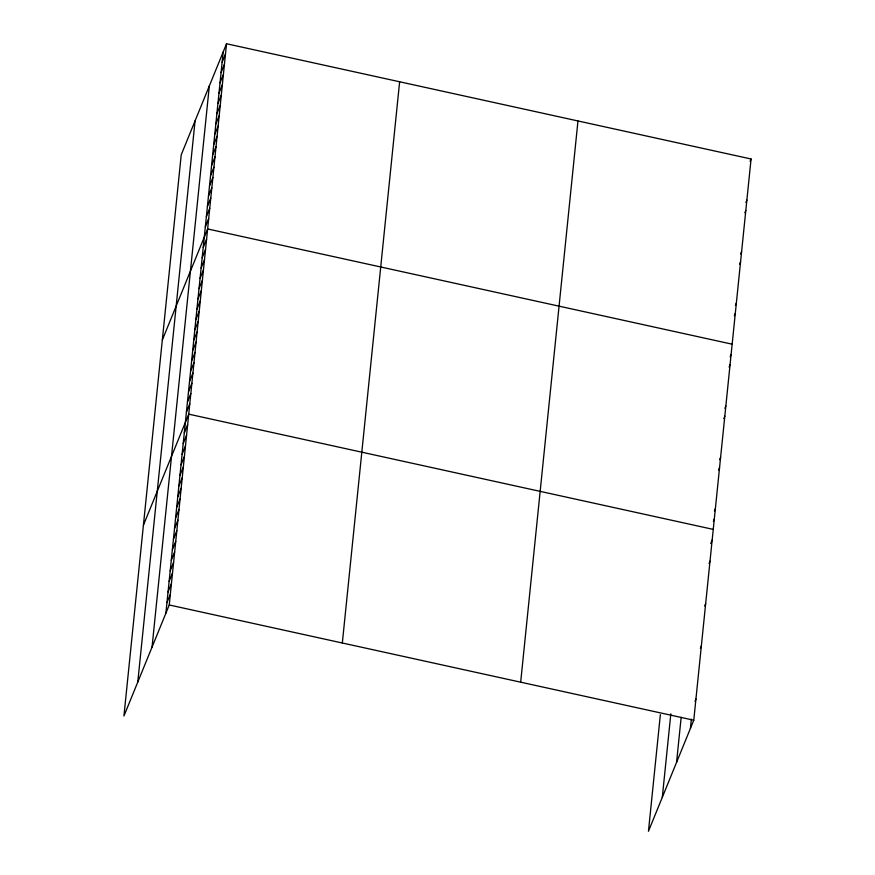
<?xml version="1.0" encoding="UTF-8"?>
<svg xmlns="http://www.w3.org/2000/svg" width="875" height="875" viewBox="0 0 875 875"><rect width="100%" height="100%" fill="white"/><g stroke="black" fill="none" stroke-linecap="round" stroke-linejoin="round"><path stroke-width="1.31" d="M137.78 682.084L195.07 120.859M152.042 647.139L209.333 85.914M165.878 613.211L223.18 51.986M226.537 43.75L181.234 154.788L123.933 716.012L169.247 604.975L226.537 43.75L751.067 158.988L693.766 720.212L648.462 831.25L660.362 714.645M342.333 643.005L399.634 81.78M520.68 682.183L577.97 120.958M662.298 797.322L670.83 713.847M676.561 762.377L681.166 717.325M690.408 728.448L691.359 719.173M222.13 62.278L225.487 54.042M221.08 72.559L224.438 64.323M220.03 82.852L223.388 74.616M218.98 93.144L222.338 84.908M217.93 103.436L221.287 95.2M216.88 113.717L220.238 105.481M215.83 124.009L219.188 115.773M214.78 134.302L218.137 126.066M213.73 144.583L217.087 136.347M212.68 154.875L216.038 146.639M211.63 165.167L214.988 156.931M210.58 175.459L213.938 167.223M209.53 185.741L212.887 177.505M208.48 196.033L211.838 187.797M207.419 206.325L210.787 198.089M206.369 216.606L209.737 208.37M205.319 226.898L208.688 218.662M162.323 339.992L207.638 228.955L732.156 344.192M203.219 247.483L206.588 239.247M202.169 257.764L205.537 249.528M201.119 268.056L204.477 259.82M200.069 278.348L203.427 270.113M199.019 288.63L202.377 280.405M197.969 298.922L201.327 290.686M196.919 309.214L200.277 300.978M195.869 319.506L199.227 311.27M194.819 329.787L198.177 321.552M193.769 340.08L197.127 331.844M192.719 350.372L196.077 342.136M191.669 360.664L195.027 352.428M190.619 370.945L193.977 362.709M189.569 381.238L192.927 373.002M188.519 391.53L191.877 383.294M187.469 401.811L190.827 393.575M186.419 412.103L189.777 403.867M143.412 525.197L188.727 414.159L713.256 529.397M184.286 432.994L187.644 424.758M183.203 443.592L186.561 435.356M182.12 454.202L185.478 445.966M181.038 464.8L184.395 456.564M179.955 475.398L183.312 467.163M178.872 485.997L182.23 477.761M177.789 496.595L181.147 488.359M176.706 507.205L180.064 498.969M175.623 517.803L178.981 509.567M174.541 528.402L177.898 520.166M173.458 539L176.816 530.764M172.375 549.609L175.733 541.373M171.292 560.208L174.65 551.972M170.209 570.806L173.567 562.57M169.127 581.405L172.495 573.169M168.044 592.003L171.412 583.767M166.961 602.613L170.33 594.377M750.105 161.339L751.067 158.988M745.905 202.497L746.867 200.145M744.855 212.789L745.817 210.438M740.655 253.947L741.617 251.595M739.605 264.239L740.567 261.877M735.405 305.386L736.367 303.034M734.355 315.678L735.317 313.327M730.155 356.836L731.106 354.484M729.105 367.128L730.056 364.777M724.894 408.286L725.856 405.934M723.844 418.567L724.806 416.216M719.644 459.725L720.606 457.373M718.594 470.017L719.556 467.666M714.394 511.175L715.356 508.823M713.344 521.467L714.306 519.105M710.73 543.528L712.173 539.995M709.045 563.555L710.008 561.203M704.714 605.959L705.677 603.608M700.383 648.364L701.345 646.012M694.98 701.367L695.931 699.016M169.247 604.975L693.766 720.212"/></g></svg>
